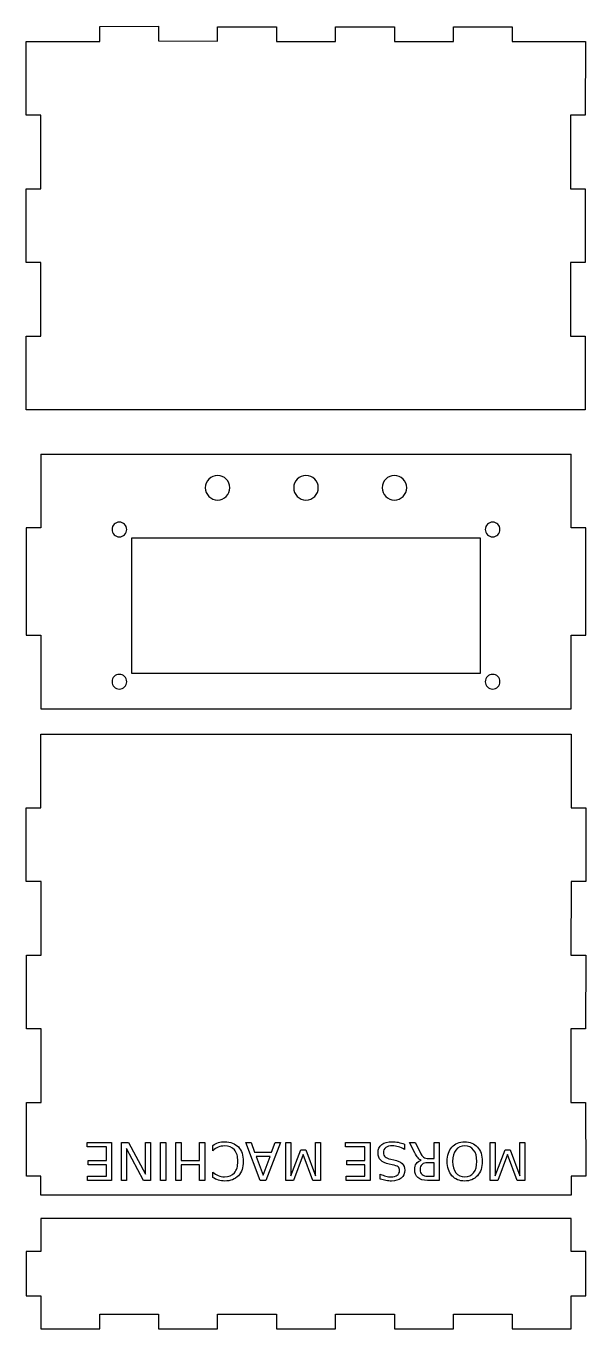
# Model space of a CAD drawing. Extents: x 106 to 417, y -126 to 436.
# Drawn here: x 207.1 to 321.1, y -126.1 to 139.1 of the extents above; entities that cross this region are included whole.
import ezdxf

# ---------------------------------------------------------------- set-up
doc = ezdxf.new("R2010")
doc.units = 0
doc.layers.add('Layer_1', color=7, linetype='CONTINUOUS')

msp = doc.modelspace()

# ---------------------------------------------------------------- linework, layer by layer
at = {"layer": 'Layer_1', "color": 7}
for p, q in [((222.13644, 139.053518), (234.13644, 139.119618)), ((222.13644, 135.987378), (222.13644, 139.053518)), ((234.13644, 139.119618), (234.13644, 136.119618)), ((246.13644, 136.053518), (246.13644, 138.987368)), ((246.13644, 138.987368), (258.13644, 138.987368)), ((258.13644, 138.987368), (258.13644, 135.987368)), ((270.13644, 135.987368), (270.13644, 138.987368)), ((270.13644, 138.987368), (282.13644, 138.987368)), ((282.13644, 138.987368), (282.13644, 135.987368)), ((294.13644, 135.987368), (294.13644, 138.987368)), ((294.13644, 138.987368), (297.13642, 138.987368)), ((297.13642, 138.987368), (306.13644, 138.987368)), ((306.13644, 138.987368), (306.13644, 135.987368)), ((207.13644, 135.987378), (222.13644, 135.987378)), ((207.13644, 120.987368), (207.13644, 135.987368)), ((234.13644, 136.119618), (246.13644, 136.053518)), ((258.13644, 135.987368), (270.13644, 135.987368)), ((282.13644, 135.987368), (294.13644, 135.987368)), ((306.13644, 135.987368), (321.07029, 135.987368)), ((321.07029, 135.987368), (321.00419, 120.987368)), ((210.13642, 120.987368), (207.13644, 120.987368)), ((210.13642, 105.987368), (210.13642, 120.987368)), ((321.00419, 120.987368), (318.00421, 120.987368)), ((318.00421, 120.987368), (318.00421, 105.987368)), ((207.13644, 90.987368), (207.13644, 105.987368)), ((207.13644, 105.987368), (210.13642, 105.987368)), ((318.00421, 105.987368), (321.00419, 105.987368)), ((321.00419, 105.987368), (321.00419, 90.987368)), ((210.13642, 90.987368), (207.13644, 90.987368)), ((210.13642, 75.987368), (210.13642, 90.987368)), ((321.00419, 90.987368), (318.00421, 90.987368)), ((318.00421, 90.987368), (318.00421, 75.987368)), ((207.13644, 60.987368), (207.13644, 75.987368)), ((207.13644, 75.987368), (210.13642, 75.987368)), ((318.00421, 75.987368), (321.00419, 75.987368)), ((321.00419, 75.987368), (321.00419, 60.987368)), ((321.00419, 60.987368), (207.13644, 60.987368)), ((210.136435, 51.987368), (210.136425, 36.987358)), ((210.136435, 51.987358), (318.136435, 51.987358)), ((318.136445, 36.987358), (318.136435, 51.987368)), ((248.636435, 45.132268), (248.636435, 45.132268)), ((266.636435, 45.132268), (266.636435, 45.132268)), ((284.636435, 45.132268), (284.636435, 45.132268)), ((210.136425, 36.987358), (207.136435, 36.987358)), ((207.136435, 36.987358), (207.136435, 15.132258)), ((227.636435, 36.632268), (227.636435, 36.632268)), ((299.636435, 34.882268), (228.636435, 34.882268)), ((228.636435, 34.882268), (228.636435, 7.382268)), ((299.636435, 7.382268), (299.636435, 34.882268)), ((303.636435, 36.632268), (303.636435, 36.632268)), ((321.136435, 36.987358), (318.136445, 36.987358)), ((321.136435, 15.132258), (321.136435, 36.987358)), ((207.136435, 15.132258), (210.136435, 15.132268)), ((210.136435, 15.132268), (210.136435, 0.132258)), ((318.136435, 0.132258), (318.136435, 15.132268)), ((318.136435, 15.132268), (321.136435, 15.132258)), ((227.636435, 5.632268), (227.636435, 5.632268)), ((228.636435, 7.382268), (299.636435, 7.382268)), ((303.636435, 5.632268), (303.636435, 5.632268)), ((210.136435, 0.132258), (318.136435, 0.132258)), ((210.158358, -20.011624), (210.136448, -5.012614)), ((210.136448, -5.012614), (318.158338, -5.015614)), ((318.158338, -5.015614), (318.136438, -20.014624)), ((207.158336, -20.015624), (210.158358, -20.011624)), ((207.180036, -35.015644), (207.158336, -20.015624)), ((318.136438, -20.014624), (321.136458, -20.018624)), ((321.136458, -20.018624), (321.114758, -35.018644)), ((210.180026, -35.011644), (207.180036, -35.015644)), ((210.201626, -50.011594), (210.180026, -35.011644)), ((318.114768, -35.014644), (318.093168, -50.014594)), ((321.114758, -35.018644), (318.114768, -35.014644)), ((207.201636, -50.015594), (210.201626, -50.011594)), ((207.223336, -65.015594), (207.201636, -50.015594)), ((318.093168, -50.014594), (321.093158, -50.018594)), ((321.093158, -50.018594), (321.071458, -65.018594)), ((210.223326, -65.011594), (207.223336, -65.015594)), ((210.244926, -80.011584), (210.223326, -65.011594)), ((318.071468, -65.014594), (318.049868, -80.014584)), ((321.071458, -65.018594), (318.071468, -65.014594)), ((207.200446, -95.015684), (207.244946, -80.015584)), ((207.244946, -80.015584), (210.244926, -80.011584)), ((318.049868, -80.014584), (321.049848, -80.018584)), ((321.049848, -80.018584), (321.094348, -95.018684)), ((210.134286, -95.011684), (207.200446, -95.015684)), ((210.136286, -98.901084), (210.134286, -95.011684)), ((318.160508, -95.014684), (318.158508, -98.902584)), ((321.094348, -95.018684), (318.160508, -95.014684)), ((318.158508, -98.902584), (210.136286, -98.901084)), ((210.136441, -103.641822), (210.136411, -110.383412)), ((318.13644, -103.641822), (210.136441, -103.641822)), ((318.13647, -110.383412), (318.13644, -103.641822)), ((210.136411, -110.383412), (207.136411, -110.383412)), ((207.136411, -110.383412), (207.136411, -119.383412)), ((321.13647, -110.383412), (318.13647, -110.383412)), ((321.13647, -119.383412), (321.13647, -110.383412)), ((207.136411, -119.383412), (210.136411, -119.383412)), ((210.136411, -119.383412), (210.136431, -126.124982)), ((318.13247, -126.124982), (318.13647, -119.383412)), ((318.13647, -119.383412), (321.13647, -119.383412)), ((222.136426, -126.124982), (222.136426, -123.124972)), ((222.136426, -123.124972), (234.136425, -123.124972)), ((234.136425, -123.124972), (234.136425, -126.124982)), ((246.136425, -126.124982), (246.136425, -123.124972)), ((246.136425, -123.124972), (258.136425, -123.124972)), ((258.136425, -123.124972), (258.136425, -126.124982)), ((270.136435, -126.124982), (270.136435, -123.124972)), ((270.136435, -123.124972), (282.136425, -123.124972)), ((282.136425, -123.124972), (282.136425, -126.124982)), ((294.136425, -126.124982), (294.136425, -123.124972)), ((294.136425, -123.124972), (306.136416, -123.124972)), ((306.136416, -123.124972), (306.136416, -126.124982)), ((210.136431, -126.124982), (222.136426, -126.124982)), ((234.136425, -126.124982), (246.136425, -126.124982)), ((258.136425, -126.124982), (270.136435, -126.124982)), ((282.136425, -126.124982), (294.136425, -126.124982)), ((306.136416, -126.124982), (318.13247, -126.124982))]:
    msp.add_line(p, q, dxfattribs=at)
at = {"layer": 'Layer_1', "color": 5}
for p, q in [((219.555192, -89.038635), (219.555192, -88.160135)), ((219.555192, -88.160135), (224.526464, -88.160135)), ((223.4826, -89.038635), (219.555192, -89.038635)), ((223.4826, -91.834325), (223.4826, -89.038635)), ((224.526464, -88.160135), (224.526464, -95.875425)), ((226.603852, -95.875425), (226.603852, -88.160135)), ((226.603852, -88.160135), (228.009451, -88.160135)), ((231.03769, -95.875425), (227.61671, -89.421035)), ((227.61671, -89.421035), (227.61671, -95.875425)), ((228.009451, -88.160135), (231.430431, -94.614515)), ((231.430431, -94.614515), (231.430431, -88.160135)), ((231.430431, -88.160135), (232.443289, -88.160135)), ((232.443289, -88.160135), (232.443289, -95.875425)), ((234.520686, -95.875425), (234.520686, -88.160135)), ((234.520686, -88.160135), (235.56455, -88.160135)), ((235.56455, -88.160135), (235.56455, -95.875425)), ((237.64194, -95.875425), (237.64194, -88.160135)), ((237.64194, -88.160135), (238.685804, -88.160135)), ((238.685804, -88.160135), (238.685804, -91.834325)), ((242.478854, -91.834325), (242.478854, -88.160135)), ((242.478854, -88.160135), (243.522718, -88.160135)), ((243.522718, -88.160135), (243.522718, -95.875425)), ((245.14536, -89.844785), (245.14536, -88.754415)), ((254.798516, -95.875425), (251.858127, -88.160135)), ((251.858127, -88.160135), (252.943332, -88.160135)), ((252.943332, -88.160135), (253.646131, -90.139345)), ((253.646131, -90.139345), (257.123955, -90.139345)), ((258.927463, -88.160135), (255.981906, -95.875425)), ((257.123955, -90.139345), (257.826755, -88.160135)), ((257.826755, -88.160135), (258.927463, -88.160135)), ((260.048839, -95.875425), (260.048839, -88.160135)), ((260.048839, -88.160135), (261.066865, -88.160135)), ((261.066865, -88.160135), (261.066865, -94.934915)), ((261.066865, -94.934915), (263.056407, -89.643245)), ((263.056407, -89.643245), (264.105439, -89.643245)), ((264.105439, -89.643245), (266.094981, -94.934915)), ((266.094981, -94.934915), (266.094981, -88.160135)), ((266.094981, -88.160135), (267.107839, -88.160135)), ((267.107839, -88.160135), (267.107839, -95.875425)), ((272.203137, -89.038635), (272.203137, -88.160135)), ((272.203137, -88.160135), (277.17441, -88.160135)), ((276.130546, -89.038635), (272.203137, -89.038635)), ((276.130546, -91.834325), (276.130546, -89.038635)), ((277.17441, -88.160135), (277.17441, -95.875425)), ((284.202406, -88.501195), (284.202406, -89.576065)), ((286.300468, -90.268535), (285.241101, -88.160135)), ((285.241101, -88.160135), (286.36248, -88.160135)), ((286.36248, -88.160135), (287.349499, -90.139345)), ((290.207206, -91.420915), (290.207206, -88.160135)), ((290.207206, -88.160135), (291.25107, -88.160135)), ((291.25107, -88.160135), (291.25107, -95.875425)), ((301.658702, -95.875425), (301.658702, -88.160135)), ((301.658702, -88.160135), (302.676728, -88.160135)), ((302.676728, -88.160135), (302.676728, -94.934915)), ((302.676728, -94.934915), (304.666272, -89.643245)), ((304.666272, -89.643245), (305.715302, -89.643245)), ((305.715302, -89.643245), (307.704842, -94.934915)), ((307.704842, -94.934915), (307.704842, -88.160135)), ((307.704842, -88.160135), (308.717702, -88.160135)), ((308.717702, -88.160135), (308.717702, -95.875425)), ((219.808406, -92.712825), (219.808406, -91.834325)), ((219.808406, -91.834325), (223.4826, -91.834325)), ((223.4826, -92.712825), (219.808406, -92.712825)), ((223.4826, -94.996925), (223.4826, -92.712825)), ((238.685804, -91.834325), (242.478854, -91.834325)), ((242.478854, -92.712825), (238.685804, -92.712825)), ((238.685804, -92.712825), (238.685804, -95.875425)), ((242.478854, -95.875425), (242.478854, -92.712825)), ((256.808729, -91.007505), (253.971693, -91.007505)), ((253.971693, -91.007505), (255.392795, -94.847065)), ((255.392795, -94.847065), (256.808729, -91.007505)), ((263.583507, -90.625095), (261.6043, -95.875425)), ((265.552379, -95.875425), (263.583507, -90.625095)), ((272.456352, -92.712825), (272.456352, -91.834325)), ((272.456352, -91.834325), (276.130546, -91.834325)), ((276.130546, -92.712825), (272.456352, -92.712825)), ((276.130546, -94.996925), (276.130546, -92.712825)), ((281.711602, -92.702495), (281.081149, -92.573305)), ((281.38604, -91.581115), (282.02166, -91.705135)), ((287.592379, -91.777485), (287.592379, -91.777485)), ((290.207206, -92.278745), (288.894625, -92.278745)), ((289.070324, -91.420915), (290.207206, -91.420915)), ((290.207206, -95.017595), (290.207206, -92.278745)), ((305.193372, -90.625095), (303.214163, -95.875425)), ((307.162242, -95.875425), (305.193372, -90.625095)), ((219.648209, -95.875425), (219.648209, -94.996925)), ((219.648209, -94.996925), (223.4826, -94.996925)), ((245.14536, -95.281145), (245.14536, -94.180435)), ((245.14536, -95.281145), (245.14536, -95.281145)), ((272.296155, -95.875425), (272.296155, -94.996925)), ((272.296155, -94.996925), (276.130546, -94.996925)), ((279.267307, -95.622205), (279.267307, -94.604185)), ((288.894625, -95.017595), (290.207206, -95.017595)), ((296.449718, -95.167455), (296.449718, -95.167455)), ((224.526464, -95.875425), (219.648209, -95.875425)), ((227.61671, -95.875425), (226.603852, -95.875425)), ((232.443289, -95.875425), (231.03769, -95.875425)), ((235.56455, -95.875425), (234.520686, -95.875425)), ((238.685804, -95.875425), (237.64194, -95.875425)), ((243.522718, -95.875425), (242.478854, -95.875425)), ((255.981906, -95.875425), (254.798516, -95.875425)), ((261.6043, -95.875425), (260.048839, -95.875425)), ((267.107839, -95.875425), (265.552379, -95.875425)), ((277.17441, -95.875425), (272.296155, -95.875425)), ((279.267307, -95.622195), (279.267307, -95.622205)), ((291.25107, -95.875425), (288.894625, -95.875425)), ((296.449718, -96.014955), (296.449718, -96.014955)), ((303.214163, -95.875425), (301.658702, -95.875425)), ((308.717702, -95.875425), (307.162242, -95.875425))]:
    msp.add_line(p, q, dxfattribs=at)
at = {"layer": 'Layer_1', "color": 7}
for points in [[(244.368668, 46.900035), (243.899827, 46.431194), (243.636435, 45.795309), (243.636435, 45.132268)], [(243.636435, 45.132268), (243.636435, 44.469227), (243.899827, 43.833342), (244.368668, 43.364501)], [(246.136435, 47.632268), (245.473394, 47.632268), (244.837509, 47.368876), (244.368668, 46.900035)], [(247.904202, 46.900035), (247.435361, 47.368876), (246.799476, 47.632268), (246.136435, 47.632268)], [(248.636435, 45.132268), (248.636435, 45.795309), (248.373043, 46.431194), (247.904202, 46.900035)], [(247.904202, 43.364501), (248.373043, 43.833342), (248.636435, 44.469227), (248.636435, 45.132268)], [(262.368668, 46.900035), (261.899827, 46.431194), (261.636435, 45.795309), (261.636435, 45.132268)], [(261.636435, 45.132268), (261.636435, 44.469227), (261.899827, 43.833342), (262.368668, 43.364501)], [(264.136435, 47.632268), (263.473394, 47.632268), (262.837509, 47.368876), (262.368668, 46.900035)], [(265.904202, 46.900035), (265.435361, 47.368876), (264.799476, 47.632268), (264.136435, 47.632268)], [(266.636435, 45.132268), (266.636435, 45.795309), (266.373043, 46.431194), (265.904202, 46.900035)], [(265.904202, 43.364501), (266.373043, 43.833342), (266.636435, 44.469227), (266.636435, 45.132268)], [(280.368668, 46.900035), (279.899827, 46.431194), (279.636435, 45.795309), (279.636435, 45.132268)], [(279.636435, 45.132268), (279.636435, 44.469227), (279.899827, 43.833342), (280.368668, 43.364501)], [(282.136435, 47.632268), (281.473394, 47.632268), (280.837509, 47.368876), (280.368668, 46.900035)], [(283.904202, 46.900035), (283.435361, 47.368876), (282.799476, 47.632268), (282.136435, 47.632268)], [(284.636435, 45.132268), (284.636435, 45.795309), (284.373043, 46.431194), (283.904202, 46.900035)], [(283.904202, 43.364501), (284.373043, 43.833342), (284.636435, 44.469227), (284.636435, 45.132268)], [(244.368668, 43.364501), (244.837509, 42.89566), (245.473394, 42.632268), (246.136435, 42.632268)], [(246.136435, 42.632268), (246.799476, 42.632268), (247.435361, 42.89566), (247.904202, 43.364501)], [(262.368668, 43.364501), (262.837509, 42.89566), (263.473394, 42.632268), (264.136435, 42.632268)], [(264.136435, 42.632268), (264.799476, 42.632268), (265.435361, 42.89566), (265.904202, 43.364501)], [(280.368668, 43.364501), (280.837509, 42.89566), (281.473394, 42.632268), (282.136435, 42.632268)], [(282.136435, 42.632268), (282.799476, 42.632268), (283.435361, 42.89566), (283.904202, 43.364501)], [(225.075775, 37.692928), (224.79447, 37.411624), (224.636435, 37.030093), (224.636435, 36.632268)], [(226.136435, 38.132268), (225.73861, 38.132268), (225.357079, 37.974233), (225.075775, 37.692928)], [(227.197095, 37.692928), (226.915791, 37.974233), (226.53426, 38.132268), (226.136435, 38.132268)], [(227.636435, 36.632268), (227.636435, 37.030093), (227.4784, 37.411624), (227.197095, 37.692928)], [(301.075775, 37.692928), (300.79447, 37.411624), (300.636435, 37.030093), (300.636435, 36.632268)], [(302.136435, 38.132268), (301.73861, 38.132268), (301.357079, 37.974233), (301.075775, 37.692928)], [(303.197095, 37.692928), (302.915791, 37.974233), (302.53426, 38.132268), (302.136435, 38.132268)], [(303.636435, 36.632268), (303.636435, 37.030093), (303.4784, 37.411624), (303.197095, 37.692928)], [(224.636435, 36.632268), (224.636435, 36.234443), (224.79447, 35.852912), (225.075775, 35.571608)], [(225.075775, 35.571608), (225.357079, 35.290303), (225.73861, 35.132268), (226.136435, 35.132268)], [(226.136435, 35.132268), (226.53426, 35.132268), (226.915791, 35.290303), (227.197095, 35.571608)], [(227.197095, 35.571608), (227.4784, 35.852912), (227.636435, 36.234443), (227.636435, 36.632268)], [(300.636435, 36.632268), (300.636435, 36.234443), (300.79447, 35.852912), (301.075775, 35.571608)], [(301.075775, 35.571608), (301.357079, 35.290303), (301.73861, 35.132268), (302.136435, 35.132268)], [(302.136435, 35.132268), (302.53426, 35.132268), (302.915791, 35.290303), (303.197095, 35.571608)], [(303.197095, 35.571608), (303.4784, 35.852912), (303.636435, 36.234443), (303.636435, 36.632268)], [(225.075775, 6.692928), (224.79447, 6.411624), (224.636435, 6.030093), (224.636435, 5.632268)], [(224.636435, 5.632268), (224.636435, 5.234443), (224.79447, 4.852912), (225.075775, 4.571608)], [(226.136435, 7.132268), (225.73861, 7.132268), (225.357079, 6.974233), (225.075775, 6.692928)], [(227.197095, 6.692928), (226.915791, 6.974233), (226.53426, 7.132268), (226.136435, 7.132268)], [(227.636435, 5.632268), (227.636435, 6.030093), (227.4784, 6.411624), (227.197095, 6.692928)], [(227.197095, 4.571608), (227.4784, 4.852912), (227.636435, 5.234443), (227.636435, 5.632268)], [(301.075775, 6.692928), (300.79447, 6.411624), (300.636435, 6.030093), (300.636435, 5.632268)], [(300.636435, 5.632268), (300.636435, 5.234443), (300.79447, 4.852912), (301.075775, 4.571608)], [(302.136435, 7.132268), (301.73861, 7.132268), (301.357079, 6.974233), (301.075775, 6.692928)], [(303.197095, 6.692928), (302.915791, 6.974233), (302.53426, 7.132268), (302.136435, 7.132268)], [(303.636435, 5.632268), (303.636435, 6.030093), (303.4784, 6.411624), (303.197095, 6.692928)], [(303.197095, 4.571608), (303.4784, 4.852912), (303.636435, 5.234443), (303.636435, 5.632268)], [(225.075775, 4.571608), (225.357079, 4.290303), (225.73861, 4.132268), (226.136435, 4.132268)], [(226.136435, 4.132268), (226.53426, 4.132268), (226.915791, 4.290303), (227.197095, 4.571608)], [(301.075775, 4.571608), (301.357079, 4.290303), (301.73861, 4.132268), (302.136435, 4.132268)], [(302.136435, 4.132268), (302.53426, 4.132268), (302.915791, 4.290303), (303.197095, 4.571608)]]:
    msp.add_open_spline(points, degree=3, dxfattribs=at)
at = {"layer": 'Layer_1', "color": 5}
for points in [[(245.14536, -88.754415), (245.51054, -88.506369), (245.898113, -88.320332), (246.308079, -88.196305)], [(246.271906, -89.110975), (245.872275, -89.272895), (245.49676, -89.517499), (245.14536, -89.844785)], [(247.537978, -88.868105), (247.090116, -88.868105), (246.668092, -88.949062), (246.271906, -89.110975)], [(246.308079, -88.196305), (246.714601, -88.072285), (247.145238, -88.010275), (247.59999, -88.010275)], [(249.563695, -89.674255), (249.095162, -89.136822), (248.419923, -88.868105), (247.537978, -88.868105)], [(247.59999, -88.010275), (248.767878, -88.010275), (249.687718, -88.366842), (250.359512, -89.079975)], [(250.266494, -92.010025), (250.266494, -90.993725), (250.032228, -90.215135), (249.563695, -89.674255)], [(250.359512, -89.079975), (251.031306, -89.796555), (251.367202, -90.773239), (251.367202, -92.010025)], [(278.802219, -90.289205), (278.802219, -89.541619), (279.053711, -88.974899), (279.556695, -88.589045)], [(279.556695, -88.589045), (280.056234, -88.203199), (280.790039, -88.010275), (281.758111, -88.010275)], [(280.37835, -89.209165), (280.054511, -89.443432), (279.892591, -89.777605), (279.892591, -90.211685)], [(281.758111, -88.857765), (281.162109, -88.857765), (280.702189, -88.974899), (280.37835, -89.209165)], [(281.758111, -88.010275), (282.123291, -88.010275), (282.512587, -88.051615), (282.925998, -88.134295)], [(282.957004, -89.038635), (282.550483, -88.918055), (282.150852, -88.857765), (281.758111, -88.857765)], [(282.925998, -88.134295), (283.335964, -88.216975), (283.761434, -88.339275), (284.202406, -88.501195)], [(284.202406, -89.576065), (283.77866, -89.338359), (283.363526, -89.159215), (282.957004, -89.038635)], [(287.349499, -90.139345), (287.604437, -90.656105), (287.852484, -90.998892), (288.09364, -91.167705)], [(292.884045, -92.010025), (292.884045, -90.793905), (293.207884, -89.822389), (293.855562, -89.095475)], [(293.855562, -89.095475), (294.50324, -88.372009), (295.367958, -88.010275), (296.449718, -88.010275)], [(294.651379, -89.705255), (294.206962, -90.270255), (293.984753, -91.038512), (293.984753, -92.010025)], [(296.449718, -88.857765), (295.691798, -88.857765), (295.092351, -89.140262), (294.651379, -89.705255)], [(296.449718, -88.010275), (297.534924, -88.010275), (298.403088, -88.372009), (299.054211, -89.095475)], [(298.258393, -89.705255), (297.810531, -89.140262), (297.20764, -88.857765), (296.449718, -88.857765)], [(298.925019, -92.010025), (298.925019, -91.038512), (298.702811, -90.270255), (298.258393, -89.705255)], [(299.054211, -89.095475), (299.701889, -89.818949), (300.025727, -90.790465), (300.025727, -92.010025)], [(249.563695, -94.345805), (250.032228, -93.808365), (250.266494, -93.029772), (250.266494, -92.010025)], [(251.367202, -92.010025), (251.367202, -93.250259), (251.031306, -94.226945), (250.359512, -94.940085)], [(279.360324, -91.787815), (278.988254, -91.415749), (278.802219, -90.916212), (278.802219, -90.289205)], [(281.081149, -92.573305), (280.302558, -92.425165), (279.72895, -92.163335), (279.360324, -91.787815)], [(279.892591, -90.211685), (279.892591, -90.590645), (280.009725, -90.886925), (280.243991, -91.100525)], [(280.243991, -91.100525), (280.474813, -91.314119), (280.855496, -91.474315), (281.38604, -91.581115)], [(282.879489, -93.121075), (282.672784, -92.948815), (282.283488, -92.809289), (281.711602, -92.702495)], [(282.02166, -91.705135), (282.800252, -91.860169), (283.363526, -92.103049), (283.71148, -92.433775)], [(283.71148, -92.433775), (284.059435, -92.764502), (284.233412, -93.224422), (284.233412, -93.813535)], [(286.269462, -93.653335), (286.269462, -93.167582), (286.38315, -92.764505), (286.610526, -92.444105)], [(286.941256, -91.291725), (286.72766, -91.043679), (286.514064, -90.702615), (286.300468, -90.268535)], [(286.610526, -92.444105), (286.834458, -92.123712), (287.161742, -91.901505), (287.592379, -91.777485)], [(287.592379, -91.777485), (287.368448, -91.701692), (287.151407, -91.539772), (286.941256, -91.291725)], [(287.757743, -92.624975), (287.499361, -92.859242), (287.37017, -93.202029), (287.37017, -93.653335)], [(288.894625, -92.278745), (288.391641, -92.278745), (288.012681, -92.394155), (287.757743, -92.624975)], [(288.09364, -91.167705), (288.331352, -91.336512), (288.656913, -91.420915), (289.070324, -91.420915)], [(293.855562, -94.924575), (293.207884, -94.201109), (292.884045, -93.229592), (292.884045, -92.010025)], [(293.984753, -92.010025), (293.984753, -92.984992), (294.206962, -93.754972), (294.651379, -94.319965)], [(298.258393, -94.319965), (298.702811, -93.754972), (298.925019, -92.984992), (298.925019, -92.010025)], [(300.025727, -92.010025), (300.025727, -93.229592), (299.701889, -94.201109), (299.054211, -94.924575)], [(245.14536, -94.180435), (245.49676, -94.507722), (245.872275, -94.752325), (246.271906, -94.914245)], [(246.297744, -95.828915), (245.887778, -95.708335), (245.50365, -95.525745), (245.14536, -95.281145)], [(246.271906, -94.914245), (246.668092, -95.076165), (247.090116, -95.157125), (247.537978, -95.157125)], [(247.537978, -95.157125), (248.419923, -95.157125), (249.095162, -94.886685), (249.563695, -94.345805)], [(250.359512, -94.940085), (249.687718, -95.656665), (248.767878, -96.014955), (247.59999, -96.014955)], [(279.267307, -94.604185), (279.663493, -94.793665), (280.037286, -94.934915), (280.388685, -95.027935)], [(280.388685, -95.027935), (280.740085, -95.120949), (281.079427, -95.167455), (281.406711, -95.167455)], [(281.406711, -95.167455), (281.975152, -95.167455), (282.414402, -95.057212), (282.72446, -94.836725)], [(283.515109, -95.425835), (283.032796, -95.818582), (282.369615, -96.014955), (281.525567, -96.014955)], [(282.72446, -94.836725), (283.031074, -94.616239), (283.18438, -94.302735), (283.18438, -93.896215)], [(283.18438, -93.896215), (283.18438, -93.555155), (283.08275, -93.296775), (282.879489, -93.121075)], [(284.233412, -93.813535), (284.233412, -94.495662), (283.993978, -95.033095), (283.515109, -95.425835)], [(286.920585, -95.322485), (286.486503, -94.953859), (286.269462, -94.397475), (286.269462, -93.653335)], [(288.894625, -95.875425), (288.012681, -95.875425), (287.354667, -95.691112), (286.920585, -95.322485)], [(287.37017, -93.653335), (287.37017, -94.104642), (287.499361, -94.443985), (287.757743, -94.671365)], [(287.757743, -94.671365), (288.012681, -94.902185), (288.391641, -95.017595), (288.894625, -95.017595)], [(296.449718, -96.014955), (295.367958, -96.014955), (294.50324, -95.651495), (293.855562, -94.924575)], [(294.651379, -94.319965), (295.092351, -94.884959), (295.691798, -95.167455), (296.449718, -95.167455)], [(296.449718, -95.167455), (297.20764, -95.167455), (297.810531, -94.884959), (298.258393, -94.319965)], [(299.054211, -94.924575), (298.403088, -95.651495), (297.534924, -96.014955), (296.449718, -96.014955)], [(247.59999, -96.014955), (247.138348, -96.014955), (246.704266, -95.952942), (246.297744, -95.828915)], [(280.419691, -95.916755), (280.044176, -95.851289), (279.660048, -95.753102), (279.267307, -95.622195)], [(281.525567, -96.014955), (281.163832, -96.014955), (280.795207, -95.982222), (280.419691, -95.916755)]]:
    msp.add_open_spline(points, degree=3, dxfattribs=at)

doc.saveas('drawing.dxf')
